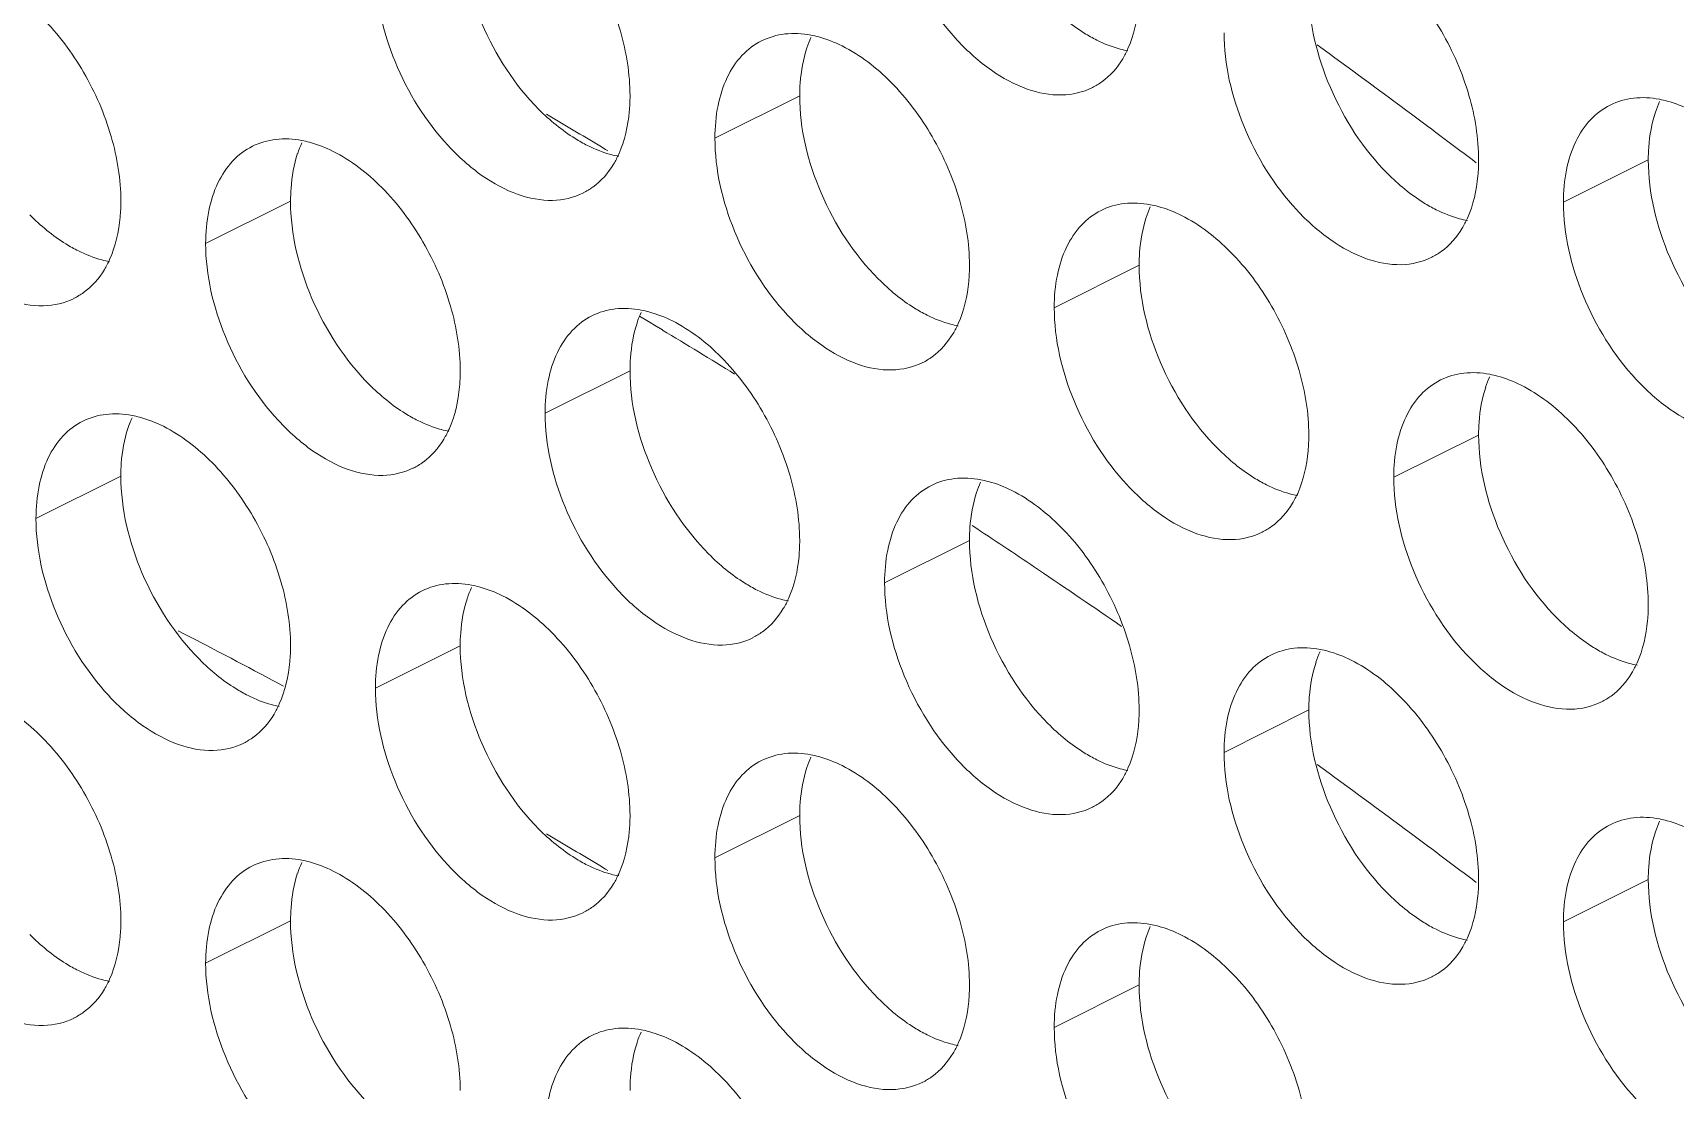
# Model space of a CAD drawing. Header units: millimetres. Extents: x 0 to 2524, y 0 to 1785.
# Drawn here: x 1869.62 to 1880.57, y 763.29 to 770.34 of the extents above; entities that cross this region are included whole.
import ezdxf

# ---------------------------------------------------------------- set-up
doc = ezdxf.new("R2010")
doc.units = ezdxf.units.MM
doc.header["$LTSCALE"] = 0.1
doc.layers.add('标注', color=251, linetype='Continuous', lineweight=9)

msp = doc.modelspace()

# ---------------------------------------------------------------- linework, layer by layer
at = {"layer": '标注'}
for p, q in [((1874.733, 769.924), (1874.168, 769.641)), ((1873.4, 769.589), (1873.438, 769.566)), ((1873.438, 769.566), (1873.455, 769.556)), ((1880.39, 769.496), (1879.824, 769.213)), ((1871.339, 769.221), (1870.773, 768.938)), ((1876.996, 768.793), (1876.43, 768.51)), ((1873.725, 768.417), (1873.666, 768.453)), ((1873.776, 768.387), (1873.725, 768.417)), ((1873.818, 768.362), (1873.776, 768.387)), ((1873.602, 768.09), (1873.036, 767.807)), ((1879.259, 767.661), (1878.693, 767.379)), ((1870.208, 767.387), (1869.642, 767.104)), ((1870.208, 767.387), (1869.642, 767.104)), ((1875.913, 767.037), (1875.882, 767.058)), ((1875.865, 766.958), (1875.299, 766.676)), ((1872.47, 766.255), (1871.905, 765.973)), ((1872.47, 766.255), (1871.905, 765.973)), ((1871.216, 766.026), (1871.239, 766.014)), ((1871.239, 766.014), (1871.291, 765.986)), ((1878.127, 765.827), (1877.562, 765.544)), ((1874.733, 765.124), (1874.168, 764.841)), ((1874.733, 765.124), (1874.168, 764.841)), ((1873.4, 764.789), (1873.438, 764.766)), ((1873.438, 764.766), (1873.455, 764.756)), ((1880.39, 764.696), (1879.824, 764.413)), ((1871.339, 764.421), (1870.773, 764.138)), ((1876.996, 763.993), (1876.43, 763.71)), ((1876.996, 763.993), (1876.43, 763.71))]:
    msp.add_line(p, q, dxfattribs=at)
for centre, radius, start, end in [((1875.478, 770.013), 0.734, 155.8796, 161.7803), ((1839.155, 716.474), 66.456, 53.36387, 54.03573), ((1876.482, 770.384), 0.453, 296.5256, 305.9034), ((1881.135, 769.585), 0.734, 155.8796, 161.7803), ((1846.034, 723.879), 53.276, 59.0918, 59.5359), ((1838.564, 715.678), 67.447, 52.9067, 53.36439), ((1872.084, 769.31), 0.734, 155.8796, 161.7803), ((1873.088, 769.681), 0.453, 296.5256, 305.9034), ((1877.74, 768.882), 0.734, 155.8796, 161.7803), ((1878.744, 769.252), 0.453, 296.5256, 305.9034), ((1869.693, 768.978), 0.453, 296.5256, 305.9034), ((1874.346, 768.179), 0.734, 155.8796, 161.7803), ((1843.699, 718.439), 58.304, 58.34336, 58.89647), ((1875.35, 768.549), 0.453, 296.5256, 305.9034), ((1880.003, 767.75), 0.734, 155.8796, 161.7803), ((1870.952, 767.476), 0.734, 155.8796, 161.7803), ((1870.952, 767.476), 0.734, 155.8796, 161.7803), ((1871.956, 767.846), 0.453, 296.5256, 305.9034), ((1876.609, 767.047), 0.734, 155.8796, 161.7803), ((1841.686, 715.287), 62.045, 56.06266, 56.51927), ((1877.613, 767.418), 0.453, 296.5256, 305.9034), ((1841.189, 714.549), 62.934, 55.45133, 56.06228), ((1873.215, 766.344), 0.734, 155.8796, 161.7803), ((1873.215, 766.344), 0.734, 155.8796, 161.7803), ((1848.008, 722.608), 49.232, 61.8743, 62.6988), ((1874.219, 766.715), 0.453, 296.5256, 305.9034), ((1878.872, 765.916), 0.734, 155.8796, 161.7803), ((1879.876, 766.287), 0.453, 296.5256, 305.9034), ((1870.825, 766.012), 0.453, 296.5256, 305.9034), ((1870.825, 766.012), 0.453, 296.5256, 305.9034), ((1875.478, 765.213), 0.734, 155.8796, 161.7803), ((1875.478, 765.213), 0.734, 155.8796, 161.7803), ((1839.155, 711.674), 66.456, 53.36387, 54.03573), ((1876.482, 765.584), 0.453, 296.5256, 305.9034), ((1881.135, 764.785), 0.734, 155.8796, 161.7803), ((1846.034, 719.079), 53.276, 59.0918, 59.5359), ((1838.564, 710.878), 67.447, 52.9067, 53.36439), ((1872.084, 764.51), 0.734, 155.8796, 161.7803), ((1873.088, 764.881), 0.453, 296.5256, 305.9034), ((1873.088, 764.881), 0.453, 296.5256, 305.9034), ((1877.74, 764.082), 0.734, 155.8796, 161.7803), ((1877.74, 764.082), 0.734, 155.8796, 161.7803), ((1878.744, 764.452), 0.453, 296.5256, 305.9034), ((1869.693, 764.178), 0.453, 296.5256, 305.9034), ((1874.346, 763.379), 0.734, 155.8796, 161.7803), ((1875.35, 763.749), 0.453, 296.5256, 305.9034), ((1875.35, 763.749), 0.453, 296.5256, 305.9034)]:
    msp.add_arc(centre, radius, start, end, dxfattribs=at)
for points, knots in [([(1876.684, 769.978), (1876.621, 769.947), (1876.472, 769.913), (1876.234, 769.961), (1875.995, 770.091), (1875.688, 770.369), (1875.401, 770.832), (1875.299, 771.264), (1875.299, 771.476)], [0, 0, 0, 0, 0.090718, 0.191742, 0.308104, 0.439279, 0.725532, 1, 1, 1, 1]), ([(1872.753, 771.388), (1872.874, 771.327), (1873.104, 771.147), (1873.371, 770.789), (1873.552, 770.37), (1873.602, 770.069), (1873.602, 769.924)], [0, 0, 0, 0, 0.229676, 0.488215, 0.753207, 1, 1, 1, 1]), ([(1872.994, 769.833), (1872.833, 769.996), (1872.582, 770.383), (1872.47, 770.834), (1872.47, 771.055)], [0, 0, 0, 0, 0.508684, 1, 1, 1, 1]), ([(1878.41, 770.959), (1878.531, 770.899), (1878.761, 770.718), (1879.028, 770.36), (1879.209, 769.942), (1879.259, 769.641), (1879.259, 769.496)], [0, 0, 0, 0, 0.229676, 0.488215, 0.753207, 1, 1, 1, 1]), ([(1873.29, 769.275), (1873.227, 769.244), (1873.077, 769.21), (1872.84, 769.258), (1872.601, 769.388), (1872.293, 769.666), (1872.007, 770.129), (1871.905, 770.561), (1871.905, 770.773)], [0, 0, 0, 0, 0.090718, 0.191742, 0.308104, 0.439279, 0.725532, 1, 1, 1, 1]), ([(1869.359, 770.685), (1869.48, 770.624), (1869.71, 770.444), (1869.977, 770.086), (1870.158, 769.667), (1870.208, 769.366), (1870.208, 769.221)], [0, 0, 0, 0, 0.229676, 0.488215, 0.753207, 1, 1, 1, 1]), ([(1876.996, 770.627), (1876.996, 770.591), (1876.99, 770.459), (1876.961, 770.327), (1876.921, 770.238)], [0, 0, 0, 0, 0.268874, 1, 1, 1, 1]), ([(1878.651, 769.405), (1878.49, 769.568), (1878.239, 769.955), (1878.127, 770.406), (1878.127, 770.627)], [0, 0, 0, 0, 0.508684, 1, 1, 1, 1]), ([(1876.713, 770.295), (1876.685, 770.309), (1876.567, 770.376), (1876.461, 770.463), (1876.388, 770.536)], [0, 0, 0, 0, 0.235002, 1, 1, 1, 1]), ([(1874.479, 770.29), (1874.528, 770.314), (1874.638, 770.346), (1874.751, 770.339), (1874.808, 770.328)], [0, 0, 0, 0, 0.482538, 1, 1, 1, 1]), ([(1874.808, 770.328), (1874.826, 770.325), (1874.897, 770.308), (1874.966, 770.281), (1875.016, 770.256)], [0, 0, 0, 0, 0.238696, 1, 1, 1, 1]), ([(1878.947, 768.847), (1878.884, 768.815), (1878.734, 768.781), (1878.496, 768.829), (1878.258, 768.96), (1877.95, 769.237), (1877.664, 769.7), (1877.562, 770.133), (1877.562, 770.344)], [0, 0, 0, 0, 0.090718, 0.191742, 0.308104, 0.439279, 0.725532, 1, 1, 1, 1]), ([(1874.168, 769.641), (1874.168, 769.714), (1874.18, 769.853), (1874.239, 770.043), (1874.338, 770.195), (1874.43, 770.266), (1874.479, 770.29)], [0, 0, 0, 0, 0.289235, 0.54966, 0.782932, 1, 1, 1, 1]), ([(1874.733, 769.924), (1874.733, 769.953), (1874.737, 770.06), (1874.756, 770.167), (1874.781, 770.243)], [0, 0, 0, 0, 0.264225, 1, 1, 1, 1]), ([(1875.016, 770.256), (1875.137, 770.196), (1875.367, 770.016), (1875.633, 769.657), (1875.815, 769.239), (1875.865, 768.938), (1875.865, 768.793)], [0, 0, 0, 0, 0.229676, 0.488215, 0.753207, 1, 1, 1, 1]), ([(1876.921, 770.223), (1876.904, 770.226), (1876.832, 770.243), (1876.763, 770.27), (1876.713, 770.295)], [0, 0, 0, 0, 0.238696, 1, 1, 1, 1]), ([(1876.921, 770.238), (1876.911, 770.215), (1876.868, 770.131), (1876.804, 770.057), (1876.747, 770.016)], [0, 0, 0, 0, 0.265525, 1, 1, 1, 1]), ([(1869.896, 768.572), (1869.833, 768.541), (1869.683, 768.507), (1869.445, 768.555), (1869.207, 768.685), (1868.899, 768.963), (1868.613, 769.426), (1868.511, 769.858), (1868.511, 770.07)], [0, 0, 0, 0, 0.090718, 0.191742, 0.308104, 0.439279, 0.725532, 1, 1, 1, 1]), ([(1873.602, 769.924), (1873.602, 769.888), (1873.596, 769.756), (1873.567, 769.624), (1873.527, 769.535)], [0, 0, 0, 0, 0.268874, 1, 1, 1, 1]), ([(1875.257, 768.702), (1875.095, 768.865), (1874.844, 769.252), (1874.733, 769.703), (1874.733, 769.924)], [0, 0, 0, 0, 0.508684, 1, 1, 1, 1]), ([(1879.824, 769.213), (1879.824, 769.286), (1879.836, 769.425), (1879.895, 769.615), (1879.995, 769.767), (1880.087, 769.837), (1880.136, 769.862)], [0, 0, 0, 0, 0.289235, 0.54966, 0.782932, 1, 1, 1, 1]), ([(1880.136, 769.862), (1880.185, 769.886), (1880.295, 769.918), (1880.408, 769.911), (1880.465, 769.9)], [0, 0, 0, 0, 0.482538, 1, 1, 1, 1]), ([(1880.465, 769.9), (1880.482, 769.897), (1880.554, 769.88), (1880.623, 769.853), (1880.673, 769.828)], [0, 0, 0, 0, 0.238696, 1, 1, 1, 1]), ([(1873.319, 769.592), (1873.291, 769.606), (1873.173, 769.673), (1873.067, 769.76), (1872.994, 769.833)], [0, 0, 0, 0, 0.235002, 1, 1, 1, 1]), ([(1880.39, 769.496), (1880.39, 769.524), (1880.394, 769.632), (1880.413, 769.739), (1880.437, 769.814)], [0, 0, 0, 0, 0.264225, 1, 1, 1, 1]), ([(1870.773, 768.938), (1870.773, 769.011), (1870.785, 769.15), (1870.844, 769.34), (1870.944, 769.492), (1871.036, 769.563), (1871.085, 769.587)], [0, 0, 0, 0, 0.289235, 0.54966, 0.782932, 1, 1, 1, 1]), ([(1871.085, 769.587), (1871.134, 769.611), (1871.244, 769.643), (1871.357, 769.636), (1871.414, 769.625)], [0, 0, 0, 0, 0.482538, 1, 1, 1, 1]), ([(1871.339, 769.221), (1871.339, 769.25), (1871.343, 769.357), (1871.362, 769.464), (1871.386, 769.54)], [0, 0, 0, 0, 0.264225, 1, 1, 1, 1]), ([(1871.414, 769.625), (1871.431, 769.622), (1871.503, 769.606), (1871.572, 769.578), (1871.622, 769.553)], [0, 0, 0, 0, 0.238696, 1, 1, 1, 1]), ([(1871.622, 769.553), (1871.743, 769.493), (1871.973, 769.313), (1872.239, 768.955), (1872.42, 768.536), (1872.47, 768.235), (1872.47, 768.09)], [0, 0, 0, 0, 0.229676, 0.488215, 0.753207, 1, 1, 1, 1]), ([(1873.527, 769.52), (1873.509, 769.523), (1873.438, 769.54), (1873.369, 769.567), (1873.319, 769.592)], [0, 0, 0, 0, 0.238696, 1, 1, 1, 1]), ([(1873.527, 769.535), (1873.517, 769.512), (1873.474, 769.428), (1873.41, 769.354), (1873.353, 769.314)], [0, 0, 0, 0, 0.265525, 1, 1, 1, 1]), ([(1875.553, 768.144), (1875.49, 768.113), (1875.34, 768.079), (1875.102, 768.126), (1874.864, 768.257), (1874.556, 768.535), (1874.27, 768.997), (1874.168, 769.43), (1874.168, 769.641)], [0, 0, 0, 0, 0.090718, 0.191742, 0.308104, 0.439279, 0.725532, 1, 1, 1, 1]), ([(1879.259, 769.496), (1879.259, 769.46), (1879.253, 769.328), (1879.224, 769.195), (1879.184, 769.107)], [0, 0, 0, 0, 0.268874, 1, 1, 1, 1]), ([(1880.914, 768.274), (1880.752, 768.436), (1880.501, 768.824), (1880.39, 769.274), (1880.39, 769.496)], [0, 0, 0, 0, 0.508684, 1, 1, 1, 1]), ([(1878.976, 769.164), (1878.947, 769.178), (1878.83, 769.244), (1878.724, 769.332), (1878.651, 769.405)], [0, 0, 0, 0, 0.235002, 1, 1, 1, 1]), ([(1870.208, 769.221), (1870.208, 769.186), (1870.202, 769.053), (1870.173, 768.921), (1870.133, 768.832)], [0, 0, 0, 0, 0.268874, 1, 1, 1, 1]), ([(1871.863, 767.999), (1871.701, 768.162), (1871.45, 768.549), (1871.339, 769), (1871.339, 769.221)], [0, 0, 0, 0, 0.508684, 1, 1, 1, 1]), ([(1876.742, 769.159), (1876.79, 769.183), (1876.901, 769.215), (1877.014, 769.208), (1877.071, 769.197)], [0, 0, 0, 0, 0.482538, 1, 1, 1, 1]), ([(1881.21, 767.715), (1881.147, 767.684), (1880.997, 767.65), (1880.759, 767.698), (1880.521, 767.829), (1880.213, 768.106), (1879.927, 768.569), (1879.824, 769.001), (1879.824, 769.213)], [0, 0, 0, 0, 0.090718, 0.191742, 0.308104, 0.439279, 0.725532, 1, 1, 1, 1]), ([(1869.925, 768.889), (1869.896, 768.903), (1869.779, 768.97), (1869.673, 769.057), (1869.6, 769.13)], [0, 0, 0, 0, 0.235002, 1, 1, 1, 1]), ([(1876.43, 768.51), (1876.43, 768.583), (1876.442, 768.722), (1876.501, 768.912), (1876.601, 769.064), (1876.693, 769.134), (1876.742, 769.159)], [0, 0, 0, 0, 0.289235, 0.54966, 0.782932, 1, 1, 1, 1]), ([(1876.996, 768.793), (1876.996, 768.821), (1877, 768.929), (1877.018, 769.036), (1877.043, 769.111)], [0, 0, 0, 0, 0.264225, 1, 1, 1, 1]), ([(1877.071, 769.197), (1877.088, 769.194), (1877.16, 769.177), (1877.229, 769.15), (1877.279, 769.125)], [0, 0, 0, 0, 0.238696, 1, 1, 1, 1]), ([(1877.279, 769.125), (1877.399, 769.065), (1877.63, 768.884), (1877.896, 768.526), (1878.077, 768.107), (1878.127, 767.806), (1878.127, 767.661)], [0, 0, 0, 0, 0.229676, 0.488215, 0.753207, 1, 1, 1, 1]), ([(1879.184, 769.091), (1879.166, 769.095), (1879.095, 769.111), (1879.026, 769.139), (1878.976, 769.164)], [0, 0, 0, 0, 0.238696, 1, 1, 1, 1]), ([(1879.184, 769.107), (1879.174, 769.084), (1879.131, 769), (1879.066, 768.926), (1879.01, 768.885)], [0, 0, 0, 0, 0.265525, 1, 1, 1, 1]), ([(1870.133, 768.817), (1870.115, 768.82), (1870.044, 768.837), (1869.975, 768.864), (1869.925, 768.889)], [0, 0, 0, 0, 0.238696, 1, 1, 1, 1]), ([(1872.159, 767.441), (1872.096, 767.41), (1871.946, 767.376), (1871.708, 767.423), (1871.47, 767.554), (1871.162, 767.832), (1870.876, 768.294), (1870.773, 768.727), (1870.773, 768.938)], [0, 0, 0, 0, 0.090718, 0.191742, 0.308104, 0.439279, 0.725532, 1, 1, 1, 1]), ([(1870.133, 768.832), (1870.123, 768.809), (1870.08, 768.725), (1870.015, 768.651), (1869.959, 768.611)], [0, 0, 0, 0, 0.265525, 1, 1, 1, 1]), ([(1875.865, 768.793), (1875.865, 768.757), (1875.859, 768.625), (1875.83, 768.492), (1875.79, 768.404)], [0, 0, 0, 0, 0.268874, 1, 1, 1, 1]), ([(1877.52, 767.571), (1877.358, 767.733), (1877.107, 768.121), (1876.996, 768.571), (1876.996, 768.793)], [0, 0, 0, 0, 0.508684, 1, 1, 1, 1]), ([(1875.582, 768.461), (1875.553, 768.475), (1875.435, 768.541), (1875.33, 768.629), (1875.257, 768.702)], [0, 0, 0, 0, 0.235002, 1, 1, 1, 1]), ([(1873.036, 767.807), (1873.036, 767.88), (1873.048, 768.019), (1873.107, 768.209), (1873.207, 768.361), (1873.299, 768.432), (1873.348, 768.456)], [0, 0, 0, 0, 0.289235, 0.54966, 0.782932, 1, 1, 1, 1]), ([(1873.348, 768.456), (1873.396, 768.48), (1873.506, 768.512), (1873.62, 768.505), (1873.677, 768.494)], [0, 0, 0, 0, 0.482538, 1, 1, 1, 1]), ([(1873.677, 768.494), (1873.694, 768.491), (1873.766, 768.474), (1873.835, 768.447), (1873.885, 768.422)], [0, 0, 0, 0, 0.238696, 1, 1, 1, 1]), ([(1875.789, 768.388), (1875.772, 768.392), (1875.701, 768.408), (1875.632, 768.436), (1875.582, 768.461)], [0, 0, 0, 0, 0.238696, 1, 1, 1, 1]), ([(1877.815, 767.012), (1877.753, 766.981), (1877.603, 766.947), (1877.365, 766.995), (1877.127, 767.126), (1876.819, 767.403), (1876.533, 767.866), (1876.43, 768.298), (1876.43, 768.51)], [0, 0, 0, 0, 0.090718, 0.191742, 0.308104, 0.439279, 0.725532, 1, 1, 1, 1]), ([(1873.602, 768.09), (1873.602, 768.118), (1873.606, 768.226), (1873.624, 768.333), (1873.649, 768.408)], [0, 0, 0, 0, 0.264225, 1, 1, 1, 1]), ([(1873.885, 768.422), (1874.005, 768.362), (1874.236, 768.181), (1874.502, 767.823), (1874.683, 767.404), (1874.733, 767.103), (1874.733, 766.958)], [0, 0, 0, 0, 0.229676, 0.488215, 0.753207, 1, 1, 1, 1]), ([(1875.79, 768.404), (1875.78, 768.381), (1875.736, 768.297), (1875.672, 768.223), (1875.616, 768.182)], [0, 0, 0, 0, 0.265525, 1, 1, 1, 1]), ([(1872.188, 767.758), (1872.159, 767.772), (1872.041, 767.838), (1871.936, 767.926), (1871.863, 767.999)], [0, 0, 0, 0, 0.235002, 1, 1, 1, 1]), ([(1872.47, 768.09), (1872.47, 768.054), (1872.465, 767.922), (1872.436, 767.789), (1872.396, 767.701)], [0, 0, 0, 0, 0.268874, 1, 1, 1, 1]), ([(1874.126, 766.868), (1873.964, 767.031), (1873.713, 767.418), (1873.602, 767.868), (1873.602, 768.09)], [0, 0, 0, 0, 0.508684, 1, 1, 1, 1]), ([(1878.693, 767.379), (1878.693, 767.451), (1878.705, 767.59), (1878.764, 767.78), (1878.863, 767.933), (1878.956, 768.003), (1879.005, 768.028)], [0, 0, 0, 0, 0.289235, 0.54966, 0.782932, 1, 1, 1, 1]), ([(1879.005, 768.028), (1879.053, 768.052), (1879.163, 768.083), (1879.277, 768.077), (1879.334, 768.066)], [0, 0, 0, 0, 0.482538, 1, 1, 1, 1]), ([(1879.334, 768.066), (1879.351, 768.062), (1879.423, 768.046), (1879.492, 768.018), (1879.542, 767.993)], [0, 0, 0, 0, 0.238696, 1, 1, 1, 1]), ([(1879.259, 767.661), (1879.259, 767.69), (1879.262, 767.797), (1879.281, 767.905), (1879.306, 767.98)], [0, 0, 0, 0, 0.264225, 1, 1, 1, 1]), ([(1879.542, 767.993), (1879.662, 767.933), (1879.893, 767.753), (1880.159, 767.395), (1880.34, 766.976), (1880.39, 766.675), (1880.39, 766.53)], [0, 0, 0, 0, 0.229676, 0.488215, 0.753207, 1, 1, 1, 1]), ([(1869.954, 767.753), (1870.002, 767.777), (1870.112, 767.809), (1870.226, 767.802), (1870.283, 767.791)], [0, 0, 0, 0, 0.482538, 1, 1, 1, 1]), ([(1869.954, 767.753), (1870.002, 767.777), (1870.112, 767.809), (1870.226, 767.802), (1870.283, 767.791)], [0, 0, 0, 0, 0.482538, 1, 1, 1, 1]), ([(1870.283, 767.791), (1870.3, 767.788), (1870.372, 767.771), (1870.441, 767.744), (1870.491, 767.719)], [0, 0, 0, 0, 0.238696, 1, 1, 1, 1]), ([(1870.283, 767.791), (1870.3, 767.788), (1870.372, 767.771), (1870.441, 767.744), (1870.491, 767.719)], [0, 0, 0, 0, 0.238696, 1, 1, 1, 1]), ([(1874.421, 766.309), (1874.359, 766.278), (1874.209, 766.244), (1873.971, 766.292), (1873.733, 766.423), (1873.425, 766.7), (1873.139, 767.163), (1873.036, 767.595), (1873.036, 767.807)], [0, 0, 0, 0, 0.090718, 0.191742, 0.308104, 0.439279, 0.725532, 1, 1, 1, 1]), ([(1869.642, 767.104), (1869.642, 767.177), (1869.654, 767.316), (1869.713, 767.506), (1869.812, 767.658), (1869.905, 767.729), (1869.954, 767.753)], [0, 0, 0, 0, 0.289235, 0.54966, 0.782932, 1, 1, 1, 1]), ([(1869.642, 767.104), (1869.642, 767.177), (1869.654, 767.316), (1869.713, 767.506), (1869.812, 767.658), (1869.905, 767.729), (1869.954, 767.753)], [0, 0, 0, 0, 0.289235, 0.54966, 0.782932, 1, 1, 1, 1]), ([(1870.208, 767.387), (1870.208, 767.415), (1870.211, 767.523), (1870.23, 767.63), (1870.255, 767.705)], [0, 0, 0, 0, 0.264225, 1, 1, 1, 1]), ([(1870.208, 767.387), (1870.208, 767.415), (1870.211, 767.523), (1870.23, 767.63), (1870.255, 767.705)], [0, 0, 0, 0, 0.264225, 1, 1, 1, 1]), ([(1870.491, 767.719), (1870.611, 767.659), (1870.842, 767.478), (1871.108, 767.12), (1871.289, 766.701), (1871.339, 766.4), (1871.339, 766.255)], [0, 0, 0, 0, 0.229676, 0.488215, 0.753207, 1, 1, 1, 1]), ([(1870.491, 767.719), (1870.611, 767.659), (1870.842, 767.478), (1871.108, 767.12), (1871.289, 766.701), (1871.339, 766.4), (1871.339, 766.255)], [0, 0, 0, 0, 0.229676, 0.488215, 0.753207, 1, 1, 1, 1]), ([(1872.395, 767.685), (1872.378, 767.689), (1872.307, 767.705), (1872.238, 767.733), (1872.188, 767.758)], [0, 0, 0, 0, 0.238696, 1, 1, 1, 1]), ([(1872.396, 767.701), (1872.386, 767.678), (1872.342, 767.594), (1872.278, 767.52), (1872.222, 767.479)], [0, 0, 0, 0, 0.265525, 1, 1, 1, 1]), ([(1877.844, 767.329), (1877.816, 767.343), (1877.698, 767.41), (1877.593, 767.497), (1877.52, 767.571)], [0, 0, 0, 0, 0.235002, 1, 1, 1, 1]), ([(1878.127, 767.661), (1878.127, 767.626), (1878.122, 767.493), (1878.092, 767.361), (1878.053, 767.272)], [0, 0, 0, 0, 0.268874, 1, 1, 1, 1]), ([(1879.782, 766.439), (1879.621, 766.602), (1879.37, 766.989), (1879.259, 767.44), (1879.259, 767.661)], [0, 0, 0, 0, 0.508684, 1, 1, 1, 1]), ([(1870.732, 766.165), (1870.57, 766.328), (1870.319, 766.715), (1870.208, 767.165), (1870.208, 767.387)], [0, 0, 0, 0, 0.508684, 1, 1, 1, 1]), ([(1870.732, 766.165), (1870.57, 766.328), (1870.319, 766.715), (1870.208, 767.165), (1870.208, 767.387)], [0, 0, 0, 0, 0.508684, 1, 1, 1, 1]), ([(1875.611, 767.325), (1875.659, 767.349), (1875.769, 767.38), (1875.883, 767.374), (1875.94, 767.363)], [0, 0, 0, 0, 0.482538, 1, 1, 1, 1]), ([(1875.94, 767.363), (1875.957, 767.359), (1876.029, 767.343), (1876.097, 767.316), (1876.147, 767.291)], [0, 0, 0, 0, 0.238696, 1, 1, 1, 1]), ([(1880.078, 765.881), (1880.016, 765.85), (1879.866, 765.816), (1879.628, 765.864), (1879.389, 765.994), (1879.082, 766.272), (1878.796, 766.734), (1878.693, 767.167), (1878.693, 767.379)], [0, 0, 0, 0, 0.090718, 0.191742, 0.308104, 0.439279, 0.725532, 1, 1, 1, 1]), ([(1875.299, 766.676), (1875.299, 766.748), (1875.311, 766.887), (1875.37, 767.078), (1875.469, 767.23), (1875.562, 767.3), (1875.611, 767.325)], [0, 0, 0, 0, 0.289235, 0.54966, 0.782932, 1, 1, 1, 1]), ([(1875.865, 766.958), (1875.865, 766.987), (1875.868, 767.094), (1875.887, 767.202), (1875.912, 767.277)], [0, 0, 0, 0, 0.264225, 1, 1, 1, 1]), ([(1876.147, 767.291), (1876.268, 767.23), (1876.499, 767.05), (1876.765, 766.692), (1876.946, 766.273), (1876.996, 765.972), (1876.996, 765.827)], [0, 0, 0, 0, 0.229676, 0.488215, 0.753207, 1, 1, 1, 1]), ([(1878.052, 767.257), (1878.035, 767.26), (1877.963, 767.277), (1877.894, 767.304), (1877.844, 767.329)], [0, 0, 0, 0, 0.238696, 1, 1, 1, 1]), ([(1878.053, 767.272), (1878.042, 767.25), (1877.999, 767.166), (1877.935, 767.091), (1877.879, 767.051)], [0, 0, 0, 0, 0.265525, 1, 1, 1, 1]), ([(1871.027, 765.606), (1870.965, 765.575), (1870.815, 765.541), (1870.577, 765.589), (1870.338, 765.72), (1870.031, 765.997), (1869.745, 766.46), (1869.642, 766.892), (1869.642, 767.104)], [0, 0, 0, 0, 0.090718, 0.191742, 0.308104, 0.439279, 0.725532, 1, 1, 1, 1]), ([(1871.027, 765.606), (1870.965, 765.575), (1870.815, 765.541), (1870.577, 765.589), (1870.338, 765.72), (1870.031, 765.997), (1869.745, 766.46), (1869.642, 766.892), (1869.642, 767.104)], [0, 0, 0, 0, 0.090718, 0.191742, 0.308104, 0.439279, 0.725532, 1, 1, 1, 1]), ([(1874.733, 766.958), (1874.733, 766.923), (1874.728, 766.791), (1874.698, 766.658), (1874.659, 766.57)], [0, 0, 0, 0, 0.268874, 1, 1, 1, 1]), ([(1876.388, 765.736), (1876.227, 765.899), (1875.976, 766.286), (1875.865, 766.737), (1875.865, 766.958)], [0, 0, 0, 0, 0.508684, 1, 1, 1, 1]), ([(1874.45, 766.626), (1874.422, 766.641), (1874.304, 766.707), (1874.199, 766.794), (1874.126, 766.868)], [0, 0, 0, 0, 0.235002, 1, 1, 1, 1]), ([(1871.905, 765.973), (1871.905, 766.045), (1871.917, 766.184), (1871.976, 766.375), (1872.075, 766.527), (1872.168, 766.597), (1872.217, 766.622)], [0, 0, 0, 0, 0.289235, 0.54966, 0.782932, 1, 1, 1, 1]), ([(1871.905, 765.973), (1871.905, 766.045), (1871.917, 766.184), (1871.976, 766.375), (1872.075, 766.527), (1872.168, 766.597), (1872.217, 766.622)], [0, 0, 0, 0, 0.289235, 0.54966, 0.782932, 1, 1, 1, 1]), ([(1872.217, 766.622), (1872.265, 766.646), (1872.375, 766.677), (1872.489, 766.671), (1872.546, 766.66)], [0, 0, 0, 0, 0.482538, 1, 1, 1, 1]), ([(1872.217, 766.622), (1872.265, 766.646), (1872.375, 766.677), (1872.489, 766.671), (1872.546, 766.66)], [0, 0, 0, 0, 0.482538, 1, 1, 1, 1]), ([(1872.546, 766.66), (1872.563, 766.656), (1872.634, 766.64), (1872.703, 766.613), (1872.753, 766.588)], [0, 0, 0, 0, 0.238696, 1, 1, 1, 1]), ([(1872.546, 766.66), (1872.563, 766.656), (1872.634, 766.64), (1872.703, 766.613), (1872.753, 766.588)], [0, 0, 0, 0, 0.238696, 1, 1, 1, 1]), ([(1872.753, 766.588), (1872.874, 766.527), (1873.104, 766.347), (1873.371, 765.989), (1873.552, 765.57), (1873.602, 765.269), (1873.602, 765.124)], [0, 0, 0, 0, 0.229676, 0.488215, 0.753207, 1, 1, 1, 1]), ([(1872.753, 766.588), (1872.874, 766.527), (1873.104, 766.347), (1873.371, 765.989), (1873.552, 765.57), (1873.602, 765.269), (1873.602, 765.124)], [0, 0, 0, 0, 0.229676, 0.488215, 0.753207, 1, 1, 1, 1]), ([(1874.658, 766.554), (1874.641, 766.557), (1874.569, 766.574), (1874.5, 766.601), (1874.45, 766.626)], [0, 0, 0, 0, 0.238696, 1, 1, 1, 1]), ([(1876.684, 765.178), (1876.621, 765.147), (1876.472, 765.113), (1876.234, 765.161), (1875.995, 765.291), (1875.688, 765.569), (1875.401, 766.032), (1875.299, 766.464), (1875.299, 766.676)], [0, 0, 0, 0, 0.090718, 0.191742, 0.308104, 0.439279, 0.725532, 1, 1, 1, 1]), ([(1872.47, 766.255), (1872.47, 766.284), (1872.474, 766.391), (1872.493, 766.499), (1872.518, 766.574)], [0, 0, 0, 0, 0.264225, 1, 1, 1, 1]), ([(1872.47, 766.255), (1872.47, 766.284), (1872.474, 766.391), (1872.493, 766.499), (1872.518, 766.574)], [0, 0, 0, 0, 0.264225, 1, 1, 1, 1]), ([(1874.659, 766.57), (1874.648, 766.547), (1874.605, 766.463), (1874.541, 766.389), (1874.485, 766.348)], [0, 0, 0, 0, 0.265525, 1, 1, 1, 1]), ([(1880.39, 766.53), (1880.39, 766.494), (1880.384, 766.362), (1880.355, 766.229), (1880.315, 766.141)], [0, 0, 0, 0, 0.268874, 1, 1, 1, 1]), ([(1880.107, 766.198), (1880.079, 766.212), (1879.961, 766.279), (1879.855, 766.366), (1879.782, 766.439)], [0, 0, 0, 0, 0.235002, 1, 1, 1, 1]), ([(1871.339, 766.255), (1871.339, 766.22), (1871.333, 766.088), (1871.304, 765.955), (1871.264, 765.867)], [0, 0, 0, 0, 0.268874, 1, 1, 1, 1]), ([(1871.339, 766.255), (1871.339, 766.22), (1871.333, 766.088), (1871.304, 765.955), (1871.264, 765.867)], [0, 0, 0, 0, 0.268874, 1, 1, 1, 1]), ([(1872.994, 765.033), (1872.833, 765.196), (1872.582, 765.583), (1872.47, 766.034), (1872.47, 766.255)], [0, 0, 0, 0, 0.508684, 1, 1, 1, 1]), ([(1872.994, 765.033), (1872.833, 765.196), (1872.582, 765.583), (1872.47, 766.034), (1872.47, 766.255)], [0, 0, 0, 0, 0.508684, 1, 1, 1, 1]), ([(1871.056, 765.923), (1871.028, 765.938), (1870.91, 766.004), (1870.804, 766.091), (1870.732, 766.165)], [0, 0, 0, 0, 0.235002, 1, 1, 1, 1]), ([(1871.056, 765.923), (1871.028, 765.938), (1870.91, 766.004), (1870.804, 766.091), (1870.732, 766.165)], [0, 0, 0, 0, 0.235002, 1, 1, 1, 1]), ([(1877.562, 765.544), (1877.562, 765.617), (1877.574, 765.756), (1877.633, 765.946), (1877.732, 766.098), (1877.825, 766.169), (1877.874, 766.193)], [0, 0, 0, 0, 0.289235, 0.54966, 0.782932, 1, 1, 1, 1]), ([(1877.874, 766.193), (1877.922, 766.217), (1878.032, 766.249), (1878.146, 766.242), (1878.202, 766.231)], [0, 0, 0, 0, 0.482538, 1, 1, 1, 1]), ([(1878.127, 765.827), (1878.127, 765.855), (1878.131, 765.963), (1878.15, 766.07), (1878.175, 766.145)], [0, 0, 0, 0, 0.264225, 1, 1, 1, 1]), ([(1878.202, 766.231), (1878.22, 766.228), (1878.291, 766.211), (1878.36, 766.184), (1878.41, 766.159)], [0, 0, 0, 0, 0.238696, 1, 1, 1, 1]), ([(1878.41, 766.159), (1878.531, 766.099), (1878.761, 765.918), (1879.028, 765.56), (1879.209, 765.142), (1879.259, 764.841), (1879.259, 764.696)], [0, 0, 0, 0, 0.229676, 0.488215, 0.753207, 1, 1, 1, 1]), ([(1880.315, 766.126), (1880.298, 766.129), (1880.226, 766.146), (1880.157, 766.173), (1880.107, 766.198)], [0, 0, 0, 0, 0.238696, 1, 1, 1, 1]), ([(1880.315, 766.141), (1880.305, 766.118), (1880.262, 766.034), (1880.198, 765.96), (1880.142, 765.919)], [0, 0, 0, 0, 0.265525, 1, 1, 1, 1]), ([(1871.264, 765.851), (1871.247, 765.854), (1871.175, 765.871), (1871.106, 765.898), (1871.056, 765.923)], [0, 0, 0, 0, 0.238696, 1, 1, 1, 1]), ([(1871.264, 765.851), (1871.247, 765.854), (1871.175, 765.871), (1871.106, 765.898), (1871.056, 765.923)], [0, 0, 0, 0, 0.238696, 1, 1, 1, 1]), ([(1873.29, 764.475), (1873.227, 764.444), (1873.077, 764.41), (1872.84, 764.458), (1872.601, 764.588), (1872.293, 764.866), (1872.007, 765.329), (1871.905, 765.761), (1871.905, 765.973)], [0, 0, 0, 0, 0.090718, 0.191742, 0.308104, 0.439279, 0.725532, 1, 1, 1, 1]), ([(1873.29, 764.475), (1873.227, 764.444), (1873.077, 764.41), (1872.84, 764.458), (1872.601, 764.588), (1872.293, 764.866), (1872.007, 765.329), (1871.905, 765.761), (1871.905, 765.973)], [0, 0, 0, 0, 0.090718, 0.191742, 0.308104, 0.439279, 0.725532, 1, 1, 1, 1]), ([(1869.359, 765.885), (1869.48, 765.824), (1869.71, 765.644), (1869.977, 765.286), (1870.158, 764.867), (1870.208, 764.566), (1870.208, 764.421)], [0, 0, 0, 0, 0.229676, 0.488215, 0.753207, 1, 1, 1, 1]), ([(1871.264, 765.867), (1871.254, 765.844), (1871.211, 765.76), (1871.147, 765.686), (1871.091, 765.645)], [0, 0, 0, 0, 0.265525, 1, 1, 1, 1]), ([(1871.264, 765.867), (1871.254, 765.844), (1871.211, 765.76), (1871.147, 765.686), (1871.091, 765.645)], [0, 0, 0, 0, 0.265525, 1, 1, 1, 1]), ([(1876.996, 765.827), (1876.996, 765.791), (1876.99, 765.659), (1876.961, 765.527), (1876.921, 765.438)], [0, 0, 0, 0, 0.268874, 1, 1, 1, 1]), ([(1878.651, 764.605), (1878.49, 764.768), (1878.239, 765.155), (1878.127, 765.606), (1878.127, 765.827)], [0, 0, 0, 0, 0.508684, 1, 1, 1, 1]), ([(1876.713, 765.495), (1876.685, 765.509), (1876.567, 765.576), (1876.461, 765.663), (1876.388, 765.736)], [0, 0, 0, 0, 0.235002, 1, 1, 1, 1]), ([(1874.168, 764.841), (1874.168, 764.914), (1874.18, 765.053), (1874.239, 765.243), (1874.338, 765.395), (1874.43, 765.466), (1874.479, 765.49)], [0, 0, 0, 0, 0.289235, 0.54966, 0.782932, 1, 1, 1, 1]), ([(1874.168, 764.841), (1874.168, 764.914), (1874.18, 765.053), (1874.239, 765.243), (1874.338, 765.395), (1874.43, 765.466), (1874.479, 765.49)], [0, 0, 0, 0, 0.289235, 0.54966, 0.782932, 1, 1, 1, 1]), ([(1874.479, 765.49), (1874.528, 765.514), (1874.638, 765.546), (1874.751, 765.539), (1874.808, 765.528)], [0, 0, 0, 0, 0.482538, 1, 1, 1, 1]), ([(1874.479, 765.49), (1874.528, 765.514), (1874.638, 765.546), (1874.751, 765.539), (1874.808, 765.528)], [0, 0, 0, 0, 0.482538, 1, 1, 1, 1]), ([(1874.808, 765.528), (1874.826, 765.525), (1874.897, 765.508), (1874.966, 765.481), (1875.016, 765.456)], [0, 0, 0, 0, 0.238696, 1, 1, 1, 1]), ([(1874.808, 765.528), (1874.826, 765.525), (1874.897, 765.508), (1874.966, 765.481), (1875.016, 765.456)], [0, 0, 0, 0, 0.238696, 1, 1, 1, 1]), ([(1876.921, 765.423), (1876.904, 765.426), (1876.832, 765.443), (1876.763, 765.47), (1876.713, 765.495)], [0, 0, 0, 0, 0.238696, 1, 1, 1, 1]), ([(1878.947, 764.047), (1878.884, 764.015), (1878.734, 763.981), (1878.496, 764.029), (1878.258, 764.16), (1877.95, 764.437), (1877.664, 764.9), (1877.562, 765.333), (1877.562, 765.544)], [0, 0, 0, 0, 0.090718, 0.191742, 0.308104, 0.439279, 0.725532, 1, 1, 1, 1]), ([(1874.733, 765.124), (1874.733, 765.153), (1874.737, 765.26), (1874.756, 765.367), (1874.781, 765.443)], [0, 0, 0, 0, 0.264225, 1, 1, 1, 1]), ([(1874.733, 765.124), (1874.733, 765.153), (1874.737, 765.26), (1874.756, 765.367), (1874.781, 765.443)], [0, 0, 0, 0, 0.264225, 1, 1, 1, 1]), ([(1875.016, 765.456), (1875.137, 765.396), (1875.367, 765.216), (1875.633, 764.857), (1875.815, 764.439), (1875.865, 764.138), (1875.865, 763.993)], [0, 0, 0, 0, 0.229676, 0.488215, 0.753207, 1, 1, 1, 1]), ([(1875.016, 765.456), (1875.137, 765.396), (1875.367, 765.216), (1875.633, 764.857), (1875.815, 764.439), (1875.865, 764.138), (1875.865, 763.993)], [0, 0, 0, 0, 0.229676, 0.488215, 0.753207, 1, 1, 1, 1]), ([(1876.921, 765.438), (1876.911, 765.415), (1876.868, 765.331), (1876.804, 765.257), (1876.747, 765.216)], [0, 0, 0, 0, 0.265525, 1, 1, 1, 1]), ([(1869.896, 763.772), (1869.833, 763.741), (1869.683, 763.707), (1869.445, 763.755), (1869.207, 763.885), (1868.899, 764.163), (1868.613, 764.626), (1868.511, 765.058), (1868.511, 765.27)], [0, 0, 0, 0, 0.090718, 0.191742, 0.308104, 0.439279, 0.725532, 1, 1, 1, 1]), ([(1873.602, 765.124), (1873.602, 765.088), (1873.596, 764.956), (1873.567, 764.824), (1873.527, 764.735)], [0, 0, 0, 0, 0.268874, 1, 1, 1, 1]), ([(1873.602, 765.124), (1873.602, 765.088), (1873.596, 764.956), (1873.567, 764.824), (1873.527, 764.735)], [0, 0, 0, 0, 0.268874, 1, 1, 1, 1]), ([(1875.257, 763.902), (1875.095, 764.065), (1874.844, 764.452), (1874.733, 764.903), (1874.733, 765.124)], [0, 0, 0, 0, 0.508684, 1, 1, 1, 1]), ([(1875.257, 763.902), (1875.095, 764.065), (1874.844, 764.452), (1874.733, 764.903), (1874.733, 765.124)], [0, 0, 0, 0, 0.508684, 1, 1, 1, 1]), ([(1879.824, 764.413), (1879.824, 764.486), (1879.836, 764.625), (1879.895, 764.815), (1879.995, 764.967), (1880.087, 765.037), (1880.136, 765.062)], [0, 0, 0, 0, 0.289235, 0.54966, 0.782932, 1, 1, 1, 1]), ([(1880.136, 765.062), (1880.185, 765.086), (1880.295, 765.118), (1880.408, 765.111), (1880.465, 765.1)], [0, 0, 0, 0, 0.482538, 1, 1, 1, 1]), ([(1880.465, 765.1), (1880.482, 765.097), (1880.554, 765.08), (1880.623, 765.053), (1880.673, 765.028)], [0, 0, 0, 0, 0.238696, 1, 1, 1, 1]), ([(1873.319, 764.792), (1873.291, 764.806), (1873.173, 764.873), (1873.067, 764.96), (1872.994, 765.033)], [0, 0, 0, 0, 0.235002, 1, 1, 1, 1]), ([(1873.319, 764.792), (1873.291, 764.806), (1873.173, 764.873), (1873.067, 764.96), (1872.994, 765.033)], [0, 0, 0, 0, 0.235002, 1, 1, 1, 1]), ([(1880.39, 764.696), (1880.39, 764.724), (1880.394, 764.832), (1880.413, 764.939), (1880.437, 765.014)], [0, 0, 0, 0, 0.264225, 1, 1, 1, 1]), ([(1871.085, 764.787), (1871.134, 764.811), (1871.244, 764.843), (1871.357, 764.836), (1871.414, 764.825)], [0, 0, 0, 0, 0.482538, 1, 1, 1, 1]), ([(1871.414, 764.825), (1871.431, 764.822), (1871.503, 764.806), (1871.572, 764.778), (1871.622, 764.753)], [0, 0, 0, 0, 0.238696, 1, 1, 1, 1]), ([(1875.553, 763.344), (1875.49, 763.313), (1875.34, 763.279), (1875.102, 763.326), (1874.864, 763.457), (1874.556, 763.735), (1874.27, 764.197), (1874.168, 764.63), (1874.168, 764.841)], [0, 0, 0, 0, 0.090718, 0.191742, 0.308104, 0.439279, 0.725532, 1, 1, 1, 1]), ([(1875.553, 763.344), (1875.49, 763.313), (1875.34, 763.279), (1875.102, 763.326), (1874.864, 763.457), (1874.556, 763.735), (1874.27, 764.197), (1874.168, 764.63), (1874.168, 764.841)], [0, 0, 0, 0, 0.090718, 0.191742, 0.308104, 0.439279, 0.725532, 1, 1, 1, 1]), ([(1870.773, 764.138), (1870.773, 764.211), (1870.785, 764.35), (1870.844, 764.54), (1870.944, 764.692), (1871.036, 764.763), (1871.085, 764.787)], [0, 0, 0, 0, 0.289235, 0.54966, 0.782932, 1, 1, 1, 1]), ([(1871.339, 764.421), (1871.339, 764.45), (1871.343, 764.557), (1871.362, 764.664), (1871.386, 764.74)], [0, 0, 0, 0, 0.264225, 1, 1, 1, 1]), ([(1871.622, 764.753), (1871.743, 764.693), (1871.973, 764.513), (1872.239, 764.155), (1872.42, 763.736), (1872.47, 763.435), (1872.47, 763.29)], [0, 0, 0, 0, 0.229676, 0.488215, 0.753207, 1, 1, 1, 1]), ([(1873.527, 764.72), (1873.509, 764.723), (1873.438, 764.74), (1873.369, 764.767), (1873.319, 764.792)], [0, 0, 0, 0, 0.238696, 1, 1, 1, 1]), ([(1873.527, 764.72), (1873.509, 764.723), (1873.438, 764.74), (1873.369, 764.767), (1873.319, 764.792)], [0, 0, 0, 0, 0.238696, 1, 1, 1, 1]), ([(1873.527, 764.735), (1873.517, 764.712), (1873.474, 764.628), (1873.41, 764.554), (1873.353, 764.514)], [0, 0, 0, 0, 0.265525, 1, 1, 1, 1]), ([(1873.527, 764.735), (1873.517, 764.712), (1873.474, 764.628), (1873.41, 764.554), (1873.353, 764.514)], [0, 0, 0, 0, 0.265525, 1, 1, 1, 1]), ([(1879.259, 764.696), (1879.259, 764.66), (1879.253, 764.528), (1879.224, 764.395), (1879.184, 764.307)], [0, 0, 0, 0, 0.268874, 1, 1, 1, 1]), ([(1880.914, 763.474), (1880.752, 763.636), (1880.501, 764.024), (1880.39, 764.474), (1880.39, 764.696)], [0, 0, 0, 0, 0.508684, 1, 1, 1, 1]), ([(1878.976, 764.364), (1878.947, 764.378), (1878.83, 764.444), (1878.724, 764.532), (1878.651, 764.605)], [0, 0, 0, 0, 0.235002, 1, 1, 1, 1]), ([(1870.208, 764.421), (1870.208, 764.386), (1870.202, 764.253), (1870.173, 764.121), (1870.133, 764.032)], [0, 0, 0, 0, 0.268874, 1, 1, 1, 1]), ([(1871.863, 763.199), (1871.701, 763.362), (1871.45, 763.749), (1871.339, 764.2), (1871.339, 764.421)], [0, 0, 0, 0, 0.508684, 1, 1, 1, 1]), ([(1876.742, 764.359), (1876.79, 764.383), (1876.901, 764.415), (1877.014, 764.408), (1877.071, 764.397)], [0, 0, 0, 0, 0.482538, 1, 1, 1, 1]), ([(1876.742, 764.359), (1876.79, 764.383), (1876.901, 764.415), (1877.014, 764.408), (1877.071, 764.397)], [0, 0, 0, 0, 0.482538, 1, 1, 1, 1]), ([(1877.071, 764.397), (1877.088, 764.394), (1877.16, 764.377), (1877.229, 764.35), (1877.279, 764.325)], [0, 0, 0, 0, 0.238696, 1, 1, 1, 1]), ([(1877.071, 764.397), (1877.088, 764.394), (1877.16, 764.377), (1877.229, 764.35), (1877.279, 764.325)], [0, 0, 0, 0, 0.238696, 1, 1, 1, 1]), ([(1881.21, 762.915), (1881.147, 762.884), (1880.997, 762.85), (1880.759, 762.898), (1880.521, 763.029), (1880.213, 763.306), (1879.927, 763.769), (1879.824, 764.201), (1879.824, 764.413)], [0, 0, 0, 0, 0.090718, 0.191742, 0.308104, 0.439279, 0.725532, 1, 1, 1, 1]), ([(1869.925, 764.089), (1869.896, 764.103), (1869.779, 764.17), (1869.673, 764.257), (1869.6, 764.33)], [0, 0, 0, 0, 0.235002, 1, 1, 1, 1]), ([(1876.43, 763.71), (1876.43, 763.783), (1876.442, 763.922), (1876.501, 764.112), (1876.601, 764.264), (1876.693, 764.334), (1876.742, 764.359)], [0, 0, 0, 0, 0.289235, 0.54966, 0.782932, 1, 1, 1, 1]), ([(1876.43, 763.71), (1876.43, 763.783), (1876.442, 763.922), (1876.501, 764.112), (1876.601, 764.264), (1876.693, 764.334), (1876.742, 764.359)], [0, 0, 0, 0, 0.289235, 0.54966, 0.782932, 1, 1, 1, 1]), ([(1876.996, 763.993), (1876.996, 764.021), (1877, 764.129), (1877.018, 764.236), (1877.043, 764.311)], [0, 0, 0, 0, 0.264225, 1, 1, 1, 1]), ([(1876.996, 763.993), (1876.996, 764.021), (1877, 764.129), (1877.018, 764.236), (1877.043, 764.311)], [0, 0, 0, 0, 0.264225, 1, 1, 1, 1]), ([(1877.279, 764.325), (1877.399, 764.265), (1877.63, 764.084), (1877.896, 763.726), (1878.077, 763.307), (1878.127, 763.006), (1878.127, 762.861)], [0, 0, 0, 0, 0.229676, 0.488215, 0.753207, 1, 1, 1, 1]), ([(1877.279, 764.325), (1877.399, 764.265), (1877.63, 764.084), (1877.896, 763.726), (1878.077, 763.307), (1878.127, 763.006), (1878.127, 762.861)], [0, 0, 0, 0, 0.229676, 0.488215, 0.753207, 1, 1, 1, 1]), ([(1879.184, 764.291), (1879.166, 764.295), (1879.095, 764.311), (1879.026, 764.339), (1878.976, 764.364)], [0, 0, 0, 0, 0.238696, 1, 1, 1, 1]), ([(1879.184, 764.307), (1879.174, 764.284), (1879.131, 764.2), (1879.066, 764.126), (1879.01, 764.085)], [0, 0, 0, 0, 0.265525, 1, 1, 1, 1]), ([(1870.133, 764.017), (1870.115, 764.02), (1870.044, 764.037), (1869.975, 764.064), (1869.925, 764.089)], [0, 0, 0, 0, 0.238696, 1, 1, 1, 1]), ([(1872.159, 762.641), (1872.096, 762.61), (1871.946, 762.576), (1871.708, 762.623), (1871.47, 762.754), (1871.162, 763.032), (1870.876, 763.494), (1870.773, 763.927), (1870.773, 764.138)], [0, 0, 0, 0, 0.090718, 0.191742, 0.308104, 0.439279, 0.725532, 1, 1, 1, 1]), ([(1870.133, 764.032), (1870.123, 764.009), (1870.08, 763.925), (1870.015, 763.851), (1869.959, 763.811)], [0, 0, 0, 0, 0.265525, 1, 1, 1, 1]), ([(1875.865, 763.993), (1875.865, 763.957), (1875.859, 763.825), (1875.83, 763.692), (1875.79, 763.604)], [0, 0, 0, 0, 0.268874, 1, 1, 1, 1]), ([(1875.865, 763.993), (1875.865, 763.957), (1875.859, 763.825), (1875.83, 763.692), (1875.79, 763.604)], [0, 0, 0, 0, 0.268874, 1, 1, 1, 1]), ([(1877.52, 762.771), (1877.358, 762.933), (1877.107, 763.321), (1876.996, 763.771), (1876.996, 763.993)], [0, 0, 0, 0, 0.508684, 1, 1, 1, 1]), ([(1877.52, 762.771), (1877.358, 762.933), (1877.107, 763.321), (1876.996, 763.771), (1876.996, 763.993)], [0, 0, 0, 0, 0.508684, 1, 1, 1, 1]), ([(1875.582, 763.661), (1875.553, 763.675), (1875.435, 763.741), (1875.33, 763.829), (1875.257, 763.902)], [0, 0, 0, 0, 0.235002, 1, 1, 1, 1]), ([(1875.582, 763.661), (1875.553, 763.675), (1875.435, 763.741), (1875.33, 763.829), (1875.257, 763.902)], [0, 0, 0, 0, 0.235002, 1, 1, 1, 1]), ([(1873.036, 763.007), (1873.036, 763.08), (1873.048, 763.219), (1873.107, 763.409), (1873.207, 763.561), (1873.299, 763.632), (1873.348, 763.656)], [0, 0, 0, 0, 0.289235, 0.54966, 0.782932, 1, 1, 1, 1]), ([(1873.348, 763.656), (1873.396, 763.68), (1873.506, 763.712), (1873.62, 763.705), (1873.677, 763.694)], [0, 0, 0, 0, 0.482538, 1, 1, 1, 1]), ([(1873.677, 763.694), (1873.694, 763.691), (1873.766, 763.674), (1873.835, 763.647), (1873.885, 763.622)], [0, 0, 0, 0, 0.238696, 1, 1, 1, 1]), ([(1873.885, 763.622), (1874.005, 763.562), (1874.236, 763.381), (1874.502, 763.023), (1874.683, 762.604), (1874.733, 762.303), (1874.733, 762.158)], [0, 0, 0, 0, 0.229676, 0.488215, 0.753207, 1, 1, 1, 1]), ([(1875.789, 763.588), (1875.772, 763.592), (1875.701, 763.608), (1875.632, 763.636), (1875.582, 763.661)], [0, 0, 0, 0, 0.238696, 1, 1, 1, 1]), ([(1875.789, 763.588), (1875.772, 763.592), (1875.701, 763.608), (1875.632, 763.636), (1875.582, 763.661)], [0, 0, 0, 0, 0.238696, 1, 1, 1, 1]), ([(1877.815, 762.212), (1877.753, 762.181), (1877.603, 762.147), (1877.365, 762.195), (1877.127, 762.326), (1876.819, 762.603), (1876.533, 763.066), (1876.43, 763.498), (1876.43, 763.71)], [0, 0, 0, 0, 0.090718, 0.191742, 0.308104, 0.439279, 0.725532, 1, 1, 1, 1]), ([(1877.815, 762.212), (1877.753, 762.181), (1877.603, 762.147), (1877.365, 762.195), (1877.127, 762.326), (1876.819, 762.603), (1876.533, 763.066), (1876.43, 763.498), (1876.43, 763.71)], [0, 0, 0, 0, 0.090718, 0.191742, 0.308104, 0.439279, 0.725532, 1, 1, 1, 1]), ([(1873.602, 763.29), (1873.602, 763.318), (1873.606, 763.426), (1873.624, 763.533), (1873.649, 763.608)], [0, 0, 0, 0, 0.264225, 1, 1, 1, 1]), ([(1875.79, 763.604), (1875.78, 763.581), (1875.736, 763.497), (1875.672, 763.423), (1875.616, 763.382)], [0, 0, 0, 0, 0.265525, 1, 1, 1, 1]), ([(1875.79, 763.604), (1875.78, 763.581), (1875.736, 763.497), (1875.672, 763.423), (1875.616, 763.382)], [0, 0, 0, 0, 0.265525, 1, 1, 1, 1])]:
    msp.add_open_spline(points, degree=3, knots=knots, dxfattribs=at)

doc.saveas('drawing.dxf')
